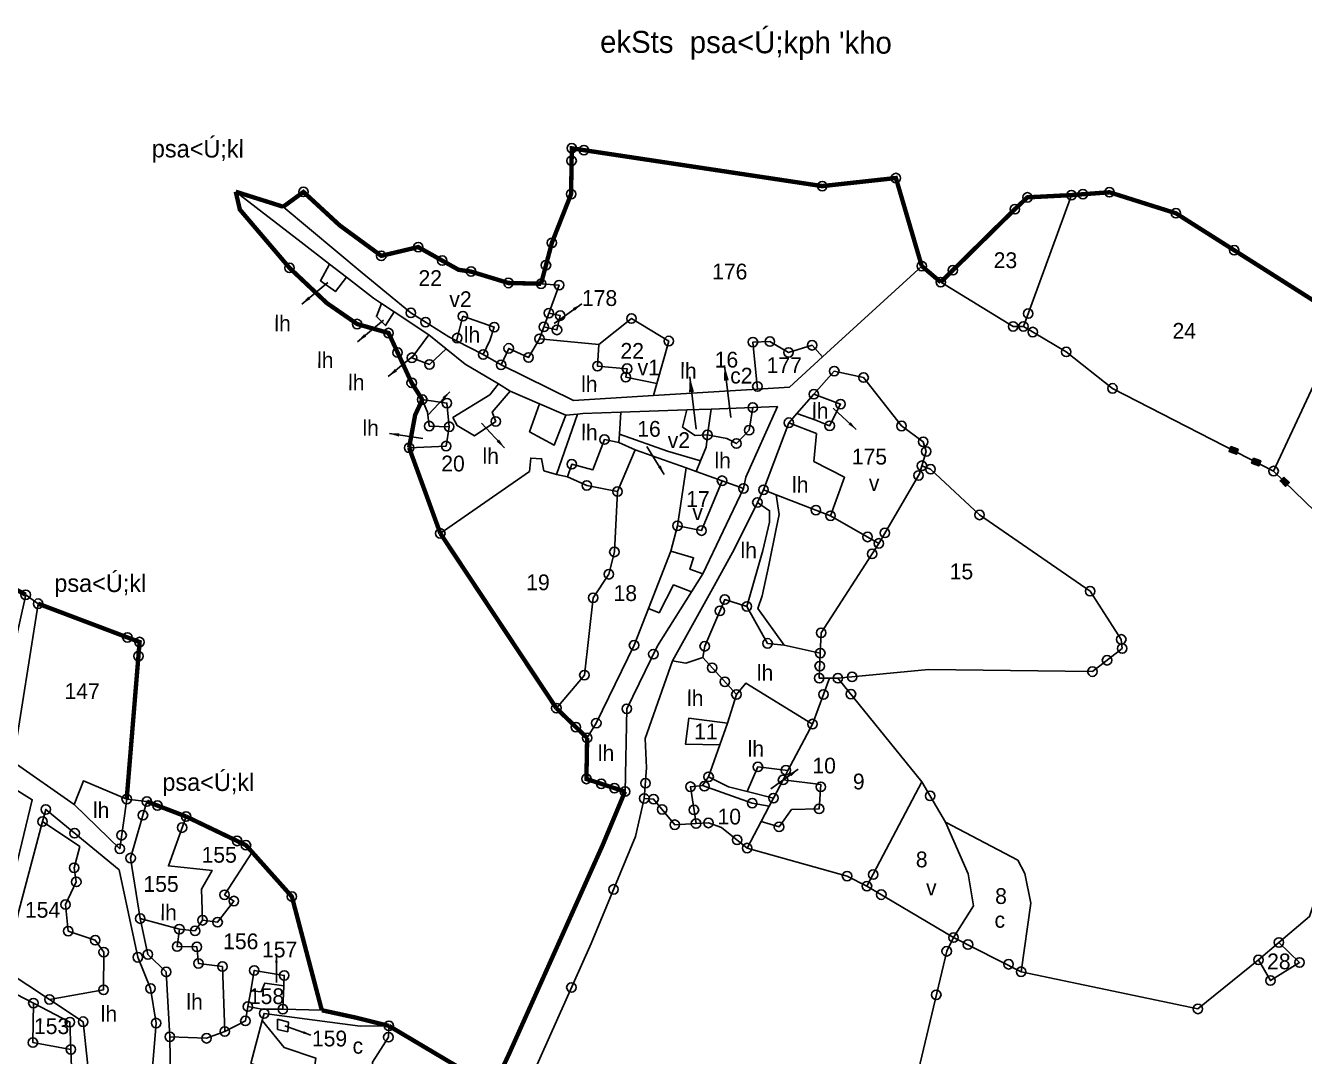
# Model space of a CAD drawing. Header units: metres. Extents: x 274609 to 276818, y 2061529 to 2064102.
# Drawn here: x 275724 to 276432, y 2062982 to 2063552 of the extents above; entities that cross this region are included whole.
import ezdxf
from ezdxf.enums import TextEntityAlignment as Align

# ---------------------------------------------------------------- set-up
doc = ezdxf.new("R2010")
doc.units = ezdxf.units.M
doc.header["$LTSCALE"] = 0.3
doc.header["$MEASUREMENT"] = 0
for name, color, linetype in [('OFF', 1, 'Continuous'), ('POLY_PARCEL', 6, 'Continuous'), ('POLY_ROAD', 30, 'Continuous'), ('SYM_ARROW', 1, 'Continuous'), ('SYM_STONE', 1, 'Continuous'), ('TEXT_MAPIN', 7, 'Continuous'), ('TEXT_MAPOUT', 7, 'Continuous'), ('TEXT_PARCEL', 7, 'Continuous'), ('V_BOUND_LINE', 7, 'Continuous')]:
    doc.layers.add(name, color=color, linetype=linetype)
doc.styles.get("Standard").update_dxf_attribs({"font": 'simplex.shx'})
doc.styles.add('TEXT_MAP', font='')
doc.styles.get('TEXT_MAP').set_extended_font_data('Kruti Dev 050')
doc.dimstyles.get("Standard").update_dxf_attribs({"dimtxt": 0.18, "dimasz": 0.18, "dimexe": 0.18, "dimexo": 0.0625, "dimgap": 0.09, "dimtad": 0, "dimtih": 1, "dimtoh": 1, "dimdec": 4, "dimzin": 0, "dimdsep": 46, "dimtxsty": 'Standard', "dimcen": 0.09, "dimadec": 0, "dimazin": 0, "dimtfac": 1, "dimtdec": 4, "dimtofl": 0, "dimtmove": 0, "dimatfit": 3, "dimfxl": 0, "dimtolj": 1, "dimtzin": 0, "dimarcsym": 0})

# ---------------------------------------------------------------- blocks, each defined once
blk = doc.blocks.new('STONE')
blk.add_circle((0, 0), 0.851)
blk = doc.blocks.new('STONESQUAREFILLED')
blk.add_hatch(color=256).paths.add_polyline_path([(0.7, -0.48), (0.7, 0.48), (-0.7, 0.48), (-0.7, -0.48)])
blk.add_lwpolyline([(-0.7, 0.48), (0.7, 0.48), (0.7, -0.48), (-0.7, -0.48)], close=True)
blk = doc.blocks.new('TEXTARROW')
blk.add_leader([(0.04, -0.01), (8.68, -0.01)], dimstyle='Standard', override={"dimtxt": 2.5, "dimasz": 2.5, "dimexe": 1.25, "dimexo": 0.625, "dimgap": 0.625, "dimtad": 1, "dimtih": 0, "dimtoh": 0, "dimzin": 8, "dimcen": 2.5, "dimtofl": 1})
blk = doc.blocks.new('ER')
at = {"layer": 'OFF'}
for points in [[(275760.72, 2063225.4), (275753.43, 2063230.57)], [(275824.85, 2063110.42), (275813.06, 2063111.77)]]:
    blk.add_lwpolyline(points, dxfattribs=at)
at = {"layer": 'POLY_PARCEL'}
for points in [[(276334.51, 2063390.42), (276343.26, 2063414.4), (276362.05, 2063467.16)], [(275929.6, 2063424.28), (275924.28, 2063414.67), (275933.11, 2063408.36), (275939.42, 2063416.79)], [(276286.14, 2063415.96), (276328.52, 2063390.41), (276334.51, 2063390.42)], [(276052.3, 2063381.56), (276063.49, 2063412.94), (276053.02, 2063413.68)], [(275959.96, 2063401.65), (275957.11, 2063393.98), (275962.41, 2063388.71), (275967.5, 2063396.74)], [(276003.88, 2063380.08), (276007.51, 2063394.47), (276025.85, 2063388.18), (276023.4, 2063380.43), (276019.5, 2063372.21)], [(276057.65, 2063396.55), (276064.3, 2063395.12), (276062.46, 2063386.77), (276054.78, 2063388.53)], [(276086.84, 2063378.48), (276105.83, 2063393.68), (276127.72, 2063380.71), (276120.94, 2063355.88)], [(276480.99, 2063306.99), (276521.52, 2063395.34)], [(276334.51, 2063390.42), (276359.57, 2063375.7), (276386.77, 2063354.64), (276480.99, 2063306.99)], [(275987.7, 2063383.55), (275977.97, 2063370.09), (275988.2, 2063366.24), (275997.88, 2063375.4)], [(276030, 2063366.21), (276034.34, 2063375.88), (276045.98, 2063370.62), (276052.3, 2063381.56)], [(276052.3, 2063381.56), (276086.84, 2063378.48)], [(276120.94, 2063355.88), (276102.75, 2063359.51), (276103.45, 2063364.44), (276086.17, 2063365.8), (276086.84, 2063378.48)], [(276179.69, 2063353.01), (276176.82, 2063380.38), (276186.69, 2063380.76), (276197.63, 2063374.45), (276211.36, 2063378.71), (276217.41, 2063372)], [(276275.83, 2063308.88), (276278.28, 2063317.21), (276276.5, 2063322.84), (276263.79, 2063331.96), (276241.51, 2063360.08), (276224.37, 2063363.74)], [(276028.46, 2063355.07), (276023.49, 2063348.73), (276002.03, 2063335.28), (276004.51, 2063330.71), (276014.74, 2063324.75), (276027.05, 2063333.24), (276024.93, 2063338.52), (276035.44, 2063350.98)], [(276120.94, 2063355.88), (276119.03, 2063348.87)], [(276212.56, 2063350.16), (276228.16, 2063344.54), (276221.85, 2063331.85), (276213.74, 2063335), (276202.73, 2063338.86)], [(275984.14, 2063345.69), (275987.22, 2063338.41), (275988.3, 2063330.32), (275999.93, 2063330)], [(275984.14, 2063345.69), (275998.48, 2063343.73), (275999.93, 2063330)], [(276052.47, 2063343.69), (276046.81, 2063327.3), (276061.28, 2063319.59), (276067.88, 2063337.1)], [(276138.51, 2063340.61), (276136.08, 2063330.61), (276143.49, 2063325.7), (276150.54, 2063326.07)], [(276150.54, 2063326.07), (276161.82, 2063323.99), (276167.47, 2063321.18), (276174.85, 2063328.95), (276176.9, 2063342.22)], [(276150.54, 2063326.07), (276152.58, 2063341.2)], [(276062.73, 2063302.53), (276074.72, 2063337.78)], [(276099.25, 2063326.13), (276099.98, 2063339.01)], [(276198.08, 2063333.51), (276214.11, 2063327.25), (276212.75, 2063311.04), (276230.74, 2063301.93), (276222.7, 2063279.37)], [(275999.93, 2063330), (275998.2, 2063318.72), (275976.59, 2063317.61)], [(276098.98, 2063321.29), (276099.25, 2063326.13)], [(276146.57, 2063310.9), (276127.3, 2063316.5), (276099.25, 2063326.13)], [(276150.54, 2063326.07), (276149.85, 2063319.02), (276146.57, 2063310.9)], [(276069.08, 2063301.13), (276071.52, 2063308.54), (276083.87, 2063305.4), (276090.52, 2063323.03), (276098.98, 2063321.29)], [(276108.51, 2063317.09), (276098.35, 2063292.76)], [(276098.98, 2063321.29), (276108.51, 2063317.09)], [(276138.22, 2063306.87), (276108.51, 2063317.09)], [(275995.09, 2063267.78), (276046.87, 2063304.24), (276047.55, 2063311.99), (276053.9, 2063311.66), (276055.32, 2063304.62), (276062.73, 2063302.53)], [(276146.57, 2063310.9), (276144.1, 2063304.79)], [(276062.73, 2063302.53), (276069.08, 2063301.13)], [(276133.37, 2063273.04), (276138.22, 2063306.87)], [(276138.22, 2063306.87), (276144.1, 2063304.79)], [(276144.1, 2063304.79), (276159.25, 2063299.44)], [(276275.83, 2063308.88), (276280.88, 2063306.83), (276309.58, 2063280.36), (276374.33, 2063236.29), (276392.7, 2063208.32), (276393.31, 2063203.01), (276375.93, 2063189.39), (276280.31, 2063190.02), (276227.52, 2063184.71)], [(276250.92, 2063263.45), (276274.44, 2063304.17), (276275.83, 2063308.88)], [(276480.99, 2063306.99), (276560.34, 2063230.91)], [(276098.35, 2063292.76), (276080.37, 2063296.23), (276069.08, 2063301.13)], [(276159.25, 2063299.44), (276147.48, 2063270.26), (276133.37, 2063273.04)], [(276159.25, 2063299.44), (276171.78, 2063295.01)], [(276098.35, 2063292.76), (276096.68, 2063257.53), (276093.55, 2063244.49), (276084.42, 2063230.73), (276079.61, 2063185.64), (276063.38, 2063166.26)], [(276196.15, 2063203.72), (276180.56, 2063225.02), (276183, 2063232.42), (276186.83, 2063250.39), (276191, 2063271.54), (276192.74, 2063279.99), (276190.94, 2063291.47)], [(276190.94, 2063291.47), (276183.5, 2063294.31)], [(276222.7, 2063279.37), (276190.94, 2063291.47)], [(276179.93, 2063286.9), (276187.1, 2063282.09), (276187.11, 2063275.4), (276183.28, 2063258.84), (276174.21, 2063226.23)], [(276129.54, 2063258.24), (276133.37, 2063273.04)], [(276222.7, 2063279.37), (276250.92, 2063263.45)], [(276116.71, 2063224.69), (276129.54, 2063258.24)], [(276129.54, 2063258.24), (276142.94, 2063254.4), (276140.84, 2063247.7), (276148.41, 2063245.1)], [(276217.16, 2063199.27), (276217.58, 2063211.1), (276250.92, 2063263.45)], [(276116.71, 2063224.69), (276122.94, 2063222.29), (276131.35, 2063238.52), (276141.83, 2063234.56)], [(276174.21, 2063226.23), (276161.28, 2063230.17), (276149.7, 2063202.84), (276148.63, 2063196.29)], [(276081.45, 2063148.99), (276086.76, 2063157.69), (276108.49, 2063203.18), (276116.71, 2063224.69)], [(276174.21, 2063226.23), (276186.42, 2063204.78), (276196.15, 2063203.72)], [(276196.15, 2063203.72), (276217.16, 2063199.27)], [(276222.58, 2063184.7), (276216.6, 2063184.68), (276217.16, 2063199.27)], [(276148.63, 2063196.29), (276138.8, 2063192.99), (276131.01, 2063194.33)], [(276148.63, 2063196.29), (276168.35, 2063174.87)], [(276212.82, 2063157.89), (276222.58, 2063184.7)], [(276227.52, 2063184.71), (276222.58, 2063184.7)], [(276276.84, 2063124.62), (276227.52, 2063184.71)], [(276168.35, 2063174.87), (276173.79, 2063181.44), (276212.82, 2063157.89)], [(276644.71, 2063176.55), (276616.74, 2063154.51), (276514.53, 2063080.83), (276503.35, 2063047.34), (276485.71, 2063032.15)], [(276163.3, 2063158.12), (276168.35, 2063174.87)], [(276163.3, 2063158.12), (276140.71, 2063160.97), (276138.93, 2063145.68), (276158.89, 2063145.39)], [(276158.89, 2063145.39), (276163.3, 2063158.12)], [(276212.82, 2063157.89), (276198.71, 2063130.73)], [(276152.46, 2063126.79), (276158.89, 2063145.39)], [(276175.08, 2063118.3), (276181.21, 2063132.69), (276198.71, 2063130.73)], [(276198.71, 2063130.73), (276195.86, 2063125.24)], [(276148.83, 2063121.69), (276152.46, 2063126.79)], [(276175.08, 2063118.3), (276164.12, 2063121), (276152.46, 2063126.79)], [(276195.86, 2063125.24), (276218.01, 2063122.6), (276216.96, 2063108.41), (276200.94, 2063108), (276193.68, 2063097.79), (276183.17, 2063100.83)], [(276195.86, 2063125.24), (276190.3, 2063114.55)], [(276276.84, 2063124.62), (276245.19, 2063063.58)], [(276290.83, 2063101.06), (276276.84, 2063124.62)], [(275782.39, 2063108.36), (275787.78, 2063122.24), (275813.06, 2063111.77)], [(276145.25, 2063099.48), (276141.91, 2063120.94), (276148.83, 2063121.69)], [(276148.83, 2063121.69), (276177.99, 2063111.58), (276187.82, 2063109.78)], [(276190.3, 2063114.55), (276175.08, 2063118.3)], [(276145.25, 2063099.48), (276132.87, 2063098.72), (276120.45, 2063113.6), (276115.02, 2063113.95)], [(276187.82, 2063109.78), (276183.17, 2063100.83)], [(276190.3, 2063114.55), (276187.82, 2063109.78)], [(275847.76, 2063101.82), (275837.65, 2063072.97), (275863.15, 2063070.49), (275856.99, 2063059.56), (275857.76, 2063041.37)], [(276183.17, 2063100.83), (276175.14, 2063085.37)], [(276295.89, 2063033.87), (276307.43, 2063052.36), (276304.16, 2063071.02), (276290.83, 2063101.06)], [(276335.38, 2063014.22), (276340.86, 2063054.29), (276337.29, 2063071.54), (276333.04, 2063079.28), (276290.83, 2063101.06)], [(275768.72, 2062994.71), (275800.22, 2063000.5), (275800.16, 2063022.5), (275795.21, 2063029.39), (275779.42, 2063034.6), (275777.74, 2063050.04), (275783.97, 2063063.35), (275782.63, 2063071.56), (275785.88, 2063084.05), (275764.06, 2063098.38)], [(276175.14, 2063085.37), (276160.18, 2063097.33), (276152.53, 2063099.86), (276145.25, 2063099.48)], [(275857.76, 2063041.37), (275866.54, 2063040.3), (275875.98, 2063052.7), (275870.5, 2063056.32), (275886.53, 2063081.17)], [(276245.19, 2063063.58), (276233.53, 2063069.37), (276175.14, 2063085.37)], [(276245.19, 2063063.58), (276295.89, 2063033.87)], [(275844.22, 2063036.12), (275821.39, 2063042.12)], [(275857.76, 2063041.37), (275853.41, 2063035.17), (275844.22, 2063036.12)], [(275844.22, 2063036.12), (275843, 2063025.96), (275854.53, 2063025.87), (275855.47, 2063016.22), (275869.49, 2063014.47), (275871.05, 2062976.62)], [(276295.89, 2063033.87), (276291.91, 2063025.86), (276255.9, 2062870.59), (276266.45, 2062873.53), (276278.99, 2062839.43), (276272.11, 2062821.95), (276227.03, 2062797.44)], [(276295.89, 2063033.87), (276335.38, 2063014.22)], [(276473.81, 2063021.9), (276480.89, 2063009.94), (276497.78, 2063020.55), (276485.71, 2063032.15)], [(276485.71, 2063032.15), (276473.81, 2063021.9)], [(276473.81, 2063021.9), (276438.65, 2062993.1), (276335.38, 2063014.22)], [(275886.05, 2063000.48), (275888.06, 2063012.33), (275905.55, 2063009.47), (275905.35, 2063003.53)], [(275886.05, 2063000.48), (275892.16, 2062999.84), (275894.33, 2063004.95), (275905.35, 2063003.53)], [(275884.47, 2062991.23), (275886.05, 2063000.48)], [(275905.35, 2063003.53), (275904.87, 2062989.82)], [(275781.39, 2062965.62), (275759.22, 2062969.51), (275759.32, 2062992.48)], [(275871.05, 2062976.62), (275883.05, 2062982.84), (275884.47, 2062991.23)], [(275904.87, 2062989.82), (275892.55, 2062989.66), (275884.47, 2062991.23)], [(275904.87, 2062989.82), (275927.61, 2062989.34)], [(275892.89, 2062983.12), (275886.39, 2062958.11), (275895.5, 2062955.22), (275884.28, 2062930.81), (275882.44, 2062915.45)], [(275966.81, 2062980.44), (275950.05, 2062980.11), (275893.96, 2062987.24), (275892.89, 2062983.12)], [(275892.89, 2062983.12), (275905.72, 2062967.49), (275924.31, 2062961.36), (275921.09, 2062938.06), (275931.66, 2062935.9), (275930.23, 2062927.89), (275926.94, 2062905.72)], [(275901.81, 2062984.06), (275908.31, 2062982.23), (275907.86, 2062976.66), (275901.83, 2062978.03), (275901.81, 2062984.06)], [(275871.05, 2062976.62), (275860.5, 2062972.59), (275838.98, 2062973.32)], [(275956.87, 2062904.31), (275957.45, 2062959.26), (275966.51, 2062973.84), (275966.81, 2062980.44)]]:
    blk.add_lwpolyline(points, dxfattribs=at)
at = {"layer": 'POLY_ROAD'}
for points in [[(275874.58, 2063466.26), (275912.89, 2063437.01), (275929.6, 2063424.28)], [(275902.34, 2063457.67), (275948.52, 2063419.33), (275977.18, 2063396.23), (275999.45, 2063382.32), (276003.88, 2063380.08)], [(275929.6, 2063424.28), (275939.42, 2063416.79)], [(276217.41, 2063372), (276222.01, 2063376.25), (276275.02, 2063425.29)], [(275939.42, 2063416.79), (275955.23, 2063404.74), (275959.96, 2063401.65)], [(275959.96, 2063401.65), (275967.5, 2063396.74)], [(275967.5, 2063396.74), (275987.7, 2063383.55)], [(275987.7, 2063383.55), (275997.88, 2063375.4)], [(276003.88, 2063380.08), (276019.5, 2063372.21)], [(275997.88, 2063375.4), (276009.03, 2063366.47), (276028.46, 2063355.07)], [(276019.5, 2063372.21), (276030, 2063366.21)], [(276179.69, 2063353.01), (276198.24, 2063354.28), (276217.41, 2063372)], [(276030, 2063366.21), (276072.31, 2063345.68), (276119.03, 2063348.87)], [(276224.37, 2063363.74), (276212.56, 2063350.16)], [(276028.46, 2063355.07), (276035.44, 2063350.98)], [(276035.44, 2063350.98), (276052.47, 2063343.69)], [(276119.03, 2063348.87), (276179.69, 2063353.01)], [(276212.56, 2063350.16), (276202.73, 2063338.86)], [(276052.47, 2063343.69), (276067.88, 2063337.1)], [(276099.98, 2063339.01), (276138.51, 2063340.61)], [(276138.51, 2063340.61), (276152.58, 2063341.2)], [(276152.58, 2063341.2), (276176.9, 2063342.22)], [(276176.9, 2063342.22), (276191.27, 2063342.82), (276173.03, 2063301.68), (276171.78, 2063295.01)], [(276067.88, 2063337.1), (276074.72, 2063337.78)], [(276074.72, 2063337.78), (276077.73, 2063338.08), (276099.98, 2063339.01)], [(276198.08, 2063333.51), (276183.5, 2063294.31)], [(276202.73, 2063338.86), (276198.08, 2063333.51)], [(276171.78, 2063295.01), (276148.41, 2063245.1)], [(276183.5, 2063294.31), (276179.93, 2063286.9)], [(276179.93, 2063286.9), (276166.83, 2063259.76), (276155.04, 2063238.08), (276131.01, 2063194.33)], [(276148.41, 2063245.1), (276141.83, 2063234.56)], [(275742.8, 2063180.83), (275753.43, 2063230.57)], [(276141.83, 2063234.56), (276122.14, 2063203.03), (276104.45, 2063166.15), (276103.72, 2063117.87)], [(275760.72, 2063225.4), (275746.75, 2063133.03), (275782.39, 2063108.36), (275809.21, 2063082.8), (275813.06, 2063111.77)], [(276131.01, 2063194.33), (276115.24, 2063148.88), (276116.24, 2063131.74), (276115.02, 2063113.95)], [(275706.91, 2063145.03), (275712.77, 2063138.76), (275757.96, 2063111.1), (275748.49, 2063070.47), (275735.06, 2063017.07), (275698.69, 2063029.85), (275689.75, 2063031.15)], [(275824.85, 2063110.42), (275815.58, 2063077.42), (275821.39, 2063042.12)], [(276115.02, 2063113.95), (276110, 2063091.71), (276084.41, 2063029.18), (276045.29, 2062940.19)], [(275808.93, 2063070.56), (275765.89, 2063105.43), (275764.06, 2063098.38)], [(275764.06, 2063098.38), (275750.53, 2063046.3), (275743.36, 2063011.29), (275768.72, 2062994.71)], [(275768.72, 2062994.71), (275788.39, 2062981.85), (275793.81, 2062934.32), (275818.92, 2062931.42), (275827.86, 2062939.09), (275831, 2062981.3), (275827.65, 2063001.43), (275820.15, 2063019.55), (275808.93, 2063070.56)], [(275821.39, 2063042.12), (275825.96, 2063021.25), (275836.72, 2063011.11), (275838.98, 2062973.32)], [(275738.51, 2063003.12), (275759.32, 2062992.48)], [(275759.32, 2062992.48), (275780.72, 2062981.55), (275781.39, 2062965.62)], [(275838.98, 2062973.32), (275839.05, 2062972.07), (275840.15, 2062929.3), (275882.44, 2062915.45)], [(275781.39, 2062965.62), (275782.49, 2062939.3)]]:
    blk.add_lwpolyline(points, dxfattribs=at)
at = {"layer": 'V_BOUND_LINE', "ltscale": 10, "const_width": 2.56, "flags": 128}
for points in [[(276275.02, 2063425.29), (276259.63, 2063476.52), (276216.66, 2063471.55), (276070.48, 2063492.72), (276070.21, 2063466.04), (276059.19, 2063437.6), (276053.02, 2063413.68)], [(275874.58, 2063466.26), (275877.04, 2063455.87), (275906.25, 2063422), (275928.14, 2063401.62), (275945.85, 2063389.54), (275964.24, 2063384.39), (275977.87, 2063355.38), (275984.14, 2063345.69)], [(276053.02, 2063413.68), (276033.95, 2063413.98), (276012.1, 2063420.5), (276004.82, 2063421.52), (275981.21, 2063434.62), (275959.73, 2063429.37), (275935.3, 2063447.02), (275914.1, 2063466.36), (275902.34, 2063457.67)], [(276362.05, 2063467.16), (276336.41, 2063465.7), (276329.14, 2063458.76), (276286.14, 2063415.96)], [(276521.52, 2063395.34), (276423.09, 2063456.93), (276384.23, 2063468.95), (276362.05, 2063467.16)], [(275984.14, 2063345.69), (275980, 2063336.67), (275976.59, 2063317.61)], [(275976.59, 2063317.61), (275995.09, 2063267.78)], [(275995.09, 2063267.78), (276063.38, 2063166.26)], [(275753.43, 2063230.57), (275729.63, 2063243.32)], [(275813.06, 2063111.77), (275820.05, 2063203.39), (275760.72, 2063225.4)], [(276063.38, 2063166.26), (276081.45, 2063148.99)], [(276081.45, 2063148.99), (276081.17, 2063125.08), (276103.72, 2063117.87)], [(276103.72, 2063117.87), (276090.96, 2063086.78), (276037.22, 2062965.04), (276026.88, 2062942.5)], [(275847.76, 2063101.82), (275824.85, 2063110.42)], [(275886.53, 2063081.17), (275882.81, 2063085.29), (275847.76, 2063101.82)], [(275927.61, 2062989.34), (275909.76, 2063055.46), (275886.53, 2063081.17)], [(275966.81, 2062980.44), (275947.04, 2062985.24), (275927.61, 2062989.34)], [(276026.88, 2062942.5), (276013.33, 2062953.2), (275966.81, 2062980.44)]]:
    blk.add_lwpolyline(points, dxfattribs=at)
at = {"layer": 'V_BOUND_LINE', "const_width": 2.56}
for points in [[(275902.34, 2063457.67), (275874.58, 2063466.26)], [(276286.14, 2063415.96), (276275.02, 2063425.29)]]:
    blk.add_lwpolyline(points, dxfattribs=at)
at = {"layer": 'SYM_ARROW'}
for p, xscale, yscale, zscale, rotation in [((275913.37, 2063400.88), 2.281309022081127, 2.281309022081127, 2.281309022081127, 39.85500079040544), ((276076.9, 2063402.15), 2.281309022081127, 2.281309022081127, 2.281309022081127, 215.7717005932276), ((275946.08, 2063379.21), 2.281309022081127, 2.281309022081127, 2.281309022081127, 39.85500079040544), ((275964.15, 2063359.01), 2.281309022081127, 2.281309022081127, 2.281309022081127, 39.85500079040544), ((276160.28, 2063366.77), 3.539597952529968, 3.539597952529968, 3.539597952529968, 277.4342515827768), ((276140.04, 2063359.96), 3.539597952529968, 3.539597952529968, 3.539597952529968, 277.4342515827768), ((276000.14, 2063350.45), 2.122158142688217, 2.122158142688217, 2.122158142688217, 227.4485818630218), ((276237.39, 2063329.72), 2.122158142688217, 2.122158142688217, 2.122158142688217, 137.4623672867264), ((276032.32, 2063317.78), 2.281309022081127, 2.281309022081127, 2.281309022081127, 133.3255017117747), ((275964.97, 2063325.83), 2.281309022081127, 2.281309022081127, 2.281309022081127, 351.9359829805873), ((276125.6, 2063302.84), 2.227840538255454, 2.227840538255454, 2.227840538255454, 122.2157672482464), ((276204.84, 2063131.5), 2.281309022081127, 2.281309022081127, 2.281309022081127, 215.7717005932276), ((275900.97, 2063021.66), 1.875586593295597, 1.875586593295597, 1.875586593295597, 270.155048118273), ((275921.38, 2062974.82), 1.875586593295597, 1.875586593295597, 1.875586593295597, 160.9139347386268)]:
    blk.add_blockref('TEXTARROW', p, dxfattribs=dict(at, xscale=xscale, yscale=yscale, zscale=zscale, rotation=rotation))
at = {"layer": 'SYM_STONE'}
for name, p, xscale, yscale, zscale, rotation in [('STONE', (276070.48, 2063492.72), 3.232706993409794, 3.232706993409794, 3.232706993409794, 0.155048118272973), ('STONE', (276077.53, 2063491.7), 3.232706993409794, 3.232706993409794, 3.232706993409794, 0.155048118272973), ('STONE', (276070.41, 2063485.49), 3.232706993409794, 3.232706993409794, 3.232706993409794, 0.155048118272973), ('STONE', (276216.66, 2063471.55), 3.232706993409794, 3.232706993409794, 3.232706993409794, 0.155048118272973), ('STONE', (276259.63, 2063476.52), 3.232706993409794, 3.232706993409794, 3.232706993409794, 0.155048118272973), ('STONE', (275914.1, 2063466.36), 3.232706993409794, 3.232706993409794, 3.232706993409794, 0.155048118272973), ('STONE', (276070.21, 2063466.04), 3.232706993409794, 3.232706993409794, 3.232706993409794, 0.155048118272973), ('STONE', (276336.41, 2063465.7), 3.232706993409794, 3.232706993409794, 3.232706993409794, 0.155048118272973), ('STONE', (276362.05, 2063467.16), 3.232706993409794, 3.232706993409794, 3.232706993409794, 0.155048118272973), ('STONE', (276368.76, 2063467.7), 3.232706993409794, 3.232706993409794, 3.232706993409794, 0.155048118272973), ('STONE', (276384.23, 2063468.95), 3.232706993409794, 3.232706993409794, 3.232706993409794, 0.155048118272973), ('STONE', (276329.14, 2063458.76), 3.232706993409794, 3.232706993409794, 3.232706993409794, 0.155048118272973), ('STONE', (276423.09, 2063456.93), 3.232706993409794, 3.232706993409794, 3.232706993409794, 0.155048118272973), ('STONE', (275981.21, 2063434.62), 3.232706993409794, 3.232706993409794, 3.232706993409794, 0.155048118272973), ('STONE', (276059.19, 2063437.6), 3.232706993409794, 3.232706993409794, 3.232706993409794, 0.155048118272973), ('STONE', (276457.24, 2063435.56), 3.232706993409794, 3.232706993409794, 3.232706993409794, 0.155048118272973), ('STONE', (275959.73, 2063429.37), 3.232706993409794, 3.232706993409794, 3.232706993409794, 0.155048118272973), ('STONE', (275995.26, 2063426.82), 3.232706993409794, 3.232706993409794, 3.232706993409794, 0.155048118272973), ('STONE', (275906.25, 2063422), 3.232706993409794, 3.232706993409794, 3.232706993409794, 0.155048118272973), ('STONE', (276012.1, 2063420.5), 3.232706993409794, 3.232706993409794, 3.232706993409794, 0.155048118272973), ('STONE', (276055.81, 2063424.48), 3.232706993409794, 3.232706993409794, 3.232706993409794, 0.155048118272973), ('STONE', (276275.02, 2063425.29), 3.232706993409794, 3.232706993409794, 3.232706993409794, 0.155048118272973), ('STONE', (276293.17, 2063422.96), 3.232706993409794, 3.232706993409794, 3.232706993409794, 0.155048118272973), ('STONE', (276033.95, 2063413.98), 3.232706993409794, 3.232706993409794, 3.232706993409794, 0.155048118272973), ('STONE', (276053.02, 2063413.68), 3.232706993409794, 3.232706993409794, 3.232706993409794, 0.155048118272973), ('STONE', (276063.49, 2063412.94), 3.232706993409794, 3.232706993409794, 3.232706993409794, 0.155048118272973), ('STONE', (276286.14, 2063415.96), 3.232706993409794, 3.232706993409794, 3.232706993409794, 0.155048118272973), ('STONE', (275977.18, 2063396.23), 3.232706993409794, 3.232706993409794, 3.232706993409794, 0.155048118272973), ('STONE', (276057.65, 2063396.55), 3.232706993409794, 3.232706993409794, 3.232706993409794, 0.155048118272973), ('STONE', (276337.26, 2063397.95), 3.232706993409794, 3.232706993409794, 3.232706993409794, 0.155048118272973), ('STONE', (275945.85, 2063389.54), 3.232706993409794, 3.232706993409794, 3.232706993409794, 0.155048118272973), ('STONE', (275985.76, 2063390.86), 3.232706993409794, 3.232706993409794, 3.232706993409794, 0.155048118272973), ('STONE', (276007.51, 2063394.47), 3.232706993409794, 3.232706993409794, 3.232706993409794, 0.155048118272973), ('STONE', (276064.3, 2063395.12), 3.232706993409794, 3.232706993409794, 3.232706993409794, 0.155048118272973), ('STONE', (276105.83, 2063393.68), 3.232706993409794, 3.232706993409794, 3.232706993409794, 0.155048118272973), ('STONE', (276328.52, 2063390.41), 3.232706993409794, 3.232706993409794, 3.232706993409794, 0.155048118272973), ('STONE', (276334.51, 2063390.42), 3.232706993409794, 3.232706993409794, 3.232706993409794, 0.155048118272973), ('STONE', (275964.24, 2063384.39), 3.232706993409794, 3.232706993409794, 3.232706993409794, 0.155048118272973), ('STONE', (276004.29, 2063381.71), 3.232706993409794, 3.232706993409794, 3.232706993409794, 0.155048118272973), ('STONE', (276025.85, 2063388.18), 3.232706993409794, 3.232706993409794, 3.232706993409794, 0.155048118272973), ('STONE', (276052.3, 2063381.56), 3.232706993409794, 3.232706993409794, 3.232706993409794, 0.155048118272973), ('STONE', (276054.78, 2063388.53), 3.232706993409794, 3.232706993409794, 3.232706993409794, 0.155048118272973), ('STONE', (276062.46, 2063386.77), 3.232706993409794, 3.232706993409794, 3.232706993409794, 0.155048118272973), ('STONE', (276339.99, 2063387.2), 3.232706993409794, 3.232706993409794, 3.232706993409794, 0.155048118272973), ('STONE', (276034.34, 2063375.88), 3.232706993409794, 3.232706993409794, 3.232706993409794, 0.155048118272973), ('STONE', (276127.72, 2063380.71), 3.232706993409794, 3.232706993409794, 3.232706993409794, 0.155048118272973), ('STONE', (276176.82, 2063380.38), 3.232706993409794, 3.232706993409794, 3.232706993409794, 0.155048118272973), ('STONE', (276186.69, 2063380.76), 3.232706993409794, 3.232706993409794, 3.232706993409794, 0.155048118272973), ('STONE', (276197.63, 2063374.45), 3.232706993409794, 3.232706993409794, 3.232706993409794, 0.155048118272973), ('STONE', (276211.36, 2063378.71), 3.232706993409794, 3.232706993409794, 3.232706993409794, 0.155048118272973), ('STONE', (276359.57, 2063375.7), 3.232706993409794, 3.232706993409794, 3.232706993409794, 0.155048118272973), ('STONE', (275969.56, 2063373.06), 3.232706993409794, 3.232706993409794, 3.232706993409794, 0.155048118272973), ('STONE', (275977.97, 2063370.09), 3.232706993409794, 3.232706993409794, 3.232706993409794, 0.155048118272973), ('STONE', (276019.5, 2063372.21), 3.232706993409794, 3.232706993409794, 3.232706993409794, 0.155048118272973), ('STONE', (276045.98, 2063370.62), 3.232706993409794, 3.232706993409794, 3.232706993409794, 0.155048118272973), ('STONE', (275988.2, 2063366.24), 3.232706993409794, 3.232706993409794, 3.232706993409794, 0.155048118272973), ('STONE', (276030, 2063366.21), 3.232706993409794, 3.232706993409794, 3.232706993409794, 0.155048118272973), ('STONE', (276086.17, 2063365.8), 3.232706993409794, 3.232706993409794, 3.232706993409794, 0.155048118272973), ('STONE', (276102.75, 2063359.51), 3.232706993409794, 3.232706993409794, 3.232706993409794, 0.155048118272973), ('STONE', (276103.45, 2063364.44), 3.232706993409794, 3.232706993409794, 3.232706993409794, 0.155048118272973), ('STONE', (276224.37, 2063363.74), 3.232706993409794, 3.232706993409794, 3.232706993409794, 0.155048118272973), ('STONE', (276241.51, 2063360.08), 3.232706993409794, 3.232706993409794, 3.232706993409794, 0.155048118272973), ('STONE', (275977.87, 2063355.38), 3.232706993409794, 3.232706993409794, 3.232706993409794, 0.155048118272973), ('STONE', (276179.53, 2063354.52), 3.232706993409794, 3.232706993409794, 3.232706993409794, 0.155048118272973), ('STONE', (276386.77, 2063354.64), 3.232706993409794, 3.232706993409794, 3.232706993409794, 0.155048118272973), ('STONE', (275984.14, 2063345.69), 3.232706993409794, 3.232706993409794, 3.232706993409794, 0.155048118272973), ('STONE', (276212.56, 2063350.16), 3.232706993409794, 3.232706993409794, 3.232706993409794, 0.155048118272973), ('STONE', (276228.16, 2063344.54), 3.232706993409794, 3.232706993409794, 3.232706993409794, 0.155048118272973), ('STONE', (275998.48, 2063343.73), 3.232706993409794, 3.232706993409794, 3.232706993409794, 0.155048118272973), ('STONE', (276176.9, 2063342.22), 3.232706993409794, 3.232706993409794, 3.232706993409794, 0.155048118272973), ('STONE', (275988.3, 2063330.32), 3.232706993409794, 3.232706993409794, 3.232706993409794, 0.155048118272973), ('STONE', (275999.93, 2063330), 3.232706993409794, 3.232706993409794, 3.232706993409794, 0.155048118272973), ('STONE', (276027.05, 2063333.24), 3.232706993409794, 3.232706993409794, 3.232706993409794, 0.155048118272973), ('STONE', (276198.08, 2063333.51), 3.232706993409794, 3.232706993409794, 3.232706993409794, 0.155048118272973), ('STONE', (276221.85, 2063331.85), 3.232706993409794, 3.232706993409794, 3.232706993409794, 0.155048118272973), ('STONE', (276263.79, 2063331.96), 3.232706993409794, 3.232706993409794, 3.232706993409794, 0.155048118272973), ('STONE', (276090.52, 2063323.03), 3.232706993409794, 3.232706993409794, 3.232706993409794, 0.155048118272973), ('STONE', (276150.54, 2063326.07), 3.232706993409794, 3.232706993409794, 3.232706993409794, 0.155048118272973), ('STONE', (276174.85, 2063328.95), 3.232706993409794, 3.232706993409794, 3.232706993409794, 0.155048118272973), ('STONE', (276276.5, 2063322.84), 3.232706993409794, 3.232706993409794, 3.232706993409794, 0.155048118272973), ('STONE', (275976.59, 2063317.61), 3.232706993409794, 3.232706993409794, 3.232706993409794, 0.155048118272973), ('STONE', (275998.2, 2063318.72), 3.232706993409794, 3.232706993409794, 3.232706993409794, 0.155048118272973), ('STONE', (276167.47, 2063321.18), 3.232706993409794, 3.232706993409794, 3.232706993409794, 0.155048118272973), ('STONE', (276278.28, 2063317.21), 3.232706993409794, 3.232706993409794, 3.232706993409794, 0.155048118272973), ('STONESQUAREFILLED', (276457.56, 2063318.84), 3.232706993409794, 3.232706993409794, 3.232706993409794, 340.6557344886545), ('STONE', (276071.52, 2063308.54), 3.232706993409794, 3.232706993409794, 3.232706993409794, 0.155048118272973), ('STONE', (276275.83, 2063308.88), 3.232706993409794, 3.232706993409794, 3.232706993409794, 0.155048118272973), ('STONE', (276280.88, 2063306.83), 3.232706993409794, 3.232706993409794, 3.232706993409794, 0.155048118272973), ('STONESQUAREFILLED', (276470.75, 2063312.17), 3.232706993409795, 3.232706993409795, 3.232706993409795, 339.0836172033626), ('STONE', (276480.99, 2063306.99), 3.232706993409794, 3.232706993409794, 3.232706993409794, 0.155048118272973), ('STONE', (276159.25, 2063299.44), 3.232706993409794, 3.232706993409794, 3.232706993409794, 0.155048118272973), ('STONE', (276273.86, 2063303.17), 3.232706993409794, 3.232706993409794, 3.232706993409794, 0.155048118272973), ('STONESQUAREFILLED', (276487.48, 2063300.77), 3.232706993409794, 3.232706993409794, 3.232706993409794, 316.2033301865265), ('STONE', (276080.37, 2063296.23), 3.232706993409794, 3.232706993409794, 3.232706993409794, 0.155048118272973), ('STONE', (276098.35, 2063292.76), 3.232706993409794, 3.232706993409794, 3.232706993409794, 0.155048118272973), ('STONE', (276171.78, 2063295.01), 3.232706993409794, 3.232706993409794, 3.232706993409794, 0.155048118272973), ('STONE', (276183.5, 2063294.31), 3.232706993409794, 3.232706993409794, 3.232706993409794, 0.155048118272973), ('STONE', (276179.93, 2063286.9), 3.232706993409794, 3.232706993409794, 3.232706993409794, 0.155048118272973), ('STONE', (276214.11, 2063282.64), 3.232706993409794, 3.232706993409794, 3.232706993409794, 0.155048118272973), ('STONE', (276222.7, 2063279.37), 3.232706993409794, 3.232706993409794, 3.232706993409794, 0.155048118272973), ('STONE', (276309.58, 2063280.36), 3.232706993409794, 3.232706993409794, 3.232706993409794, 0.155048118272973), ('STONE', (276133.37, 2063273.04), 3.232706993409794, 3.232706993409794, 3.232706993409794, 0.155048118272973), ('STONE', (276147.48, 2063270.26), 3.232706993409794, 3.232706993409794, 3.232706993409794, 0.155048118272973), ('STONE', (276254.46, 2063269.58), 3.232706993409794, 3.232706993409794, 3.232706993409794, 0.155048118272973), ('STONE', (275995.09, 2063267.78), 3.232706993409794, 3.232706993409794, 3.232706993409794, 0.155048118272973), ('STONE', (276244.36, 2063267.15), 3.232706993409794, 3.232706993409794, 3.232706993409794, 0.155048118272973), ('STONE', (276250.92, 2063263.45), 3.232706993409794, 3.232706993409794, 3.232706993409794, 0.155048118272973), ('STONE', (276096.68, 2063257.53), 3.232706993409794, 3.232706993409794, 3.232706993409794, 0.155048118272973), ('STONE', (276247.02, 2063257.32), 3.232706993409794, 3.232706993409794, 3.232706993409794, 0.155048118272973), ('STONE', (276093.55, 2063244.49), 3.232706993409794, 3.232706993409794, 3.232706993409794, 0.155048118272973), ('STONE', (276374.33, 2063236.29), 3.232706993409794, 3.232706993409794, 3.232706993409794, 0.155048118272973), ('STONE', (275753.43, 2063230.57), 3.232706993409794, 3.232706993409794, 3.232706993409794, 0.155048118272973), ('STONE', (275760.72, 2063225.4), 3.232706993409794, 3.232706993409794, 3.232706993409794, 0.155048118272973), ('STONE', (276084.42, 2063230.73), 3.232706993409794, 3.232706993409794, 3.232706993409794, 0.155048118272973), ('STONE', (276161.28, 2063230.17), 3.232706993409794, 3.232706993409794, 3.232706993409794, 0.155048118272973), ('STONE', (276174.21, 2063226.23), 3.232706993409794, 3.232706993409794, 3.232706993409794, 0.155048118272973), ('STONE', (276158.48, 2063223.55), 3.232706993409794, 3.232706993409794, 3.232706993409794, 0.155048118272973), ('STONE', (276217.58, 2063211.1), 3.232706993409794, 3.232706993409794, 3.232706993409794, 0.155048118272973), ('STONE', (275812.91, 2063206.04), 3.232706993409794, 3.232706993409794, 3.232706993409794, 0.155048118272973), ('STONE', (275820.05, 2063203.39), 3.232706993409794, 3.232706993409794, 3.232706993409794, 0.155048118272973), ('STONE', (276108.49, 2063203.18), 3.232706993409794, 3.232706993409794, 3.232706993409794, 0.155048118272973), ('STONE', (276149.7, 2063202.84), 3.232706993409794, 3.232706993409794, 3.232706993409794, 0.155048118272973), ('STONE', (276186.42, 2063204.78), 3.232706993409794, 3.232706993409794, 3.232706993409794, 0.155048118272973), ('STONE', (276392.7, 2063208.32), 3.232706993409794, 3.232706993409794, 3.232706993409794, 0.155048118272973), ('STONE', (276393.31, 2063203.01), 3.232706993409794, 3.232706993409794, 3.232706993409794, 0.155048118272973), ('STONE', (275819.43, 2063195.21), 3.232706993409794, 3.232706993409794, 3.232706993409794, 0.155048118272973), ('STONE', (276119.78, 2063198.1), 3.232706993409794, 3.232706993409794, 3.232706993409794, 0.155048118272973), ('STONE', (276217.16, 2063199.27), 3.232706993409794, 3.232706993409794, 3.232706993409794, 0.155048118272973), ('STONE', (276384.45, 2063196.07), 3.232706993409794, 3.232706993409794, 3.232706993409794, 0.155048118272973), ('STONE', (276154.09, 2063190.35), 3.232706993409794, 3.232706993409794, 3.232706993409794, 0.155048118272973), ('STONE', (276216.86, 2063191.71), 3.232706993409794, 3.232706993409794, 3.232706993409794, 0.155048118272973), ('STONE', (276375.93, 2063189.39), 3.232706993409794, 3.232706993409794, 3.232706993409794, 0.155048118272973), ('STONE', (276079.61, 2063185.64), 3.232706993409794, 3.232706993409794, 3.232706993409794, 0.155048118272973), ('STONE', (276161.6, 2063182.2), 3.232706993409794, 3.232706993409794, 3.232706993409794, 0.155048118272973), ('STONE', (276216.6, 2063184.68), 3.232706993409794, 3.232706993409794, 3.232706993409794, 0.155048118272973), ('STONE', (276227.52, 2063184.71), 3.232706993409794, 3.232706993409794, 3.232706993409794, 0.155048118272973), ('STONE', (276235.78, 2063185.54), 3.232706993409794, 3.232706993409794, 3.232706993409794, 0.155048118272973), ('STONE', (276168.35, 2063174.87), 3.232706993409794, 3.232706993409794, 3.232706993409794, 0.155048118272973), ('STONE', (276219.11, 2063175.17), 3.232706993409794, 3.232706993409794, 3.232706993409794, 0.155048118272973), ('STONE', (276235.2, 2063175.47), 3.232706993409794, 3.232706993409794, 3.232706993409794, 0.155048118272973), ('STONE', (276063.38, 2063166.26), 3.232706993409794, 3.232706993409794, 3.232706993409794, 0.155048118272973), ('STONE', (276104.45, 2063166.15), 3.232706993409794, 3.232706993409794, 3.232706993409794, 0.155048118272973), ('STONE', (276086.76, 2063157.69), 3.232706993409794, 3.232706993409794, 3.232706993409794, 0.155048118272973), ('STONE', (276212.82, 2063157.89), 3.232706993409794, 3.232706993409794, 3.232706993409794, 0.155048118272973), ('STONE', (276074.84, 2063155.3), 3.232706993409794, 3.232706993409794, 3.232706993409794, 0.155048118272973), ('STONE', (276081.45, 2063148.99), 3.232706993409794, 3.232706993409794, 3.232706993409794, 0.155048118272973), ('STONE', (276181.21, 2063132.69), 3.232706993409794, 3.232706993409794, 3.232706993409794, 0.155048118272973), ('STONE', (276197.53, 2063130.87), 3.232706993409794, 3.232706993409794, 3.232706993409794, 0.155048118272973), ('STONE', (276081.17, 2063125.08), 3.232706993409794, 3.232706993409794, 3.232706993409794, 0.155048118272973), ('STONE', (276089.83, 2063122.31), 3.232706993409794, 3.232706993409794, 3.232706993409794, 0.155048118272973), ('STONE', (276115.63, 2063122.82), 3.232706993409794, 3.232706993409794, 3.232706993409794, 0.155048118272973), ('STONE', (276141.91, 2063120.94), 3.232706993409794, 3.232706993409794, 3.232706993409794, 0.155048118272973), ('STONE', (276150.07, 2063121.25), 3.232706993409794, 3.232706993409794, 3.232706993409794, 0.155048118272973), ('STONE', (276152.46, 2063126.79), 3.232706993409794, 3.232706993409794, 3.232706993409794, 0.155048118272973), ('STONE', (276195.86, 2063125.24), 3.232706993409794, 3.232706993409794, 3.232706993409794, 0.155048118272973), ('STONE', (276217.91, 2063121.3), 3.232706993409794, 3.232706993409794, 3.232706993409794, 0.155048118272973), ('STONE', (276097.57, 2063119.83), 3.232706993409794, 3.232706993409794, 3.232706993409794, 0.155048118272973), ('STONE', (276103.72, 2063117.87), 3.232706993409794, 3.232706993409794, 3.232706993409794, 0.155048118272973), ('STONE', (276115.02, 2063113.95), 3.232706993409794, 3.232706993409794, 3.232706993409794, 0.155048118272973), ('STONE', (276120.45, 2063113.6), 3.232706993409794, 3.232706993409794, 3.232706993409794, 0.155048118272973), ('STONE', (276190.3, 2063114.55), 3.232706993409794, 3.232706993409794, 3.232706993409794, 0.155048118272973), ('STONE', (276281.72, 2063116.41), 3.232706993409794, 3.232706993409794, 3.232706993409794, 0.155048118272973), ('STONE', (275765.89, 2063105.43), 3.232706993409794, 3.232706993409794, 3.232706993409794, 0.155048118272973), ('STONE', (275813.06, 2063111.77), 3.232706993409794, 3.232706993409794, 3.232706993409794, 0.155048118272973), ('STONE', (275824.85, 2063110.42), 3.232706993409794, 3.232706993409794, 3.232706993409794, 0.155048118272973), ('STONE', (275831.03, 2063108.1), 3.232706993409794, 3.232706993409794, 3.232706993409794, 0.155048118272973), ('STONE', (276125.46, 2063107.6), 3.232706993409794, 3.232706993409794, 3.232706993409794, 0.155048118272973), ('STONE', (276144.01, 2063107.42), 3.232706993409794, 3.232706993409794, 3.232706993409794, 0.155048118272973), ('STONE', (276177.99, 2063111.58), 3.232706993409794, 3.232706993409794, 3.232706993409794, 0.155048118272973), ('STONE', (276216.96, 2063108.41), 3.232706993409794, 3.232706993409794, 3.232706993409794, 0.155048118272973), ('STONE', (275764.06, 2063098.38), 3.232706993409794, 3.232706993409794, 3.232706993409794, 0.155048118272973), ('STONE', (275822.61, 2063102.45), 3.232706993409794, 3.232706993409794, 3.232706993409794, 0.155048118272973), ('STONE', (275847.76, 2063101.82), 3.232706993409794, 3.232706993409794, 3.232706993409794, 0.155048118272973), ('STONE', (276132.87, 2063098.72), 3.232706993409794, 3.232706993409794, 3.232706993409794, 0.155048118272973), ('STONE', (276145.25, 2063099.48), 3.232706993409794, 3.232706993409794, 3.232706993409794, 0.155048118272973), ('STONE', (276152.53, 2063099.86), 3.232706993409794, 3.232706993409794, 3.232706993409794, 0.155048118272973), ('STONE', (276193.68, 2063097.79), 3.232706993409794, 3.232706993409794, 3.232706993409794, 0.155048118272973), ('STONE', (275782.83, 2063091.7), 3.232706993409794, 3.232706993409794, 3.232706993409794, 0.155048118272973), ('STONE', (275810.25, 2063090.65), 3.232706993409794, 3.232706993409794, 3.232706993409794, 0.155048118272973), ('STONE', (275845.48, 2063095.33), 3.232706993409794, 3.232706993409794, 3.232706993409794, 0.155048118272973), ('STONE', (275877.62, 2063087.74), 3.232706993409794, 3.232706993409794, 3.232706993409794, 0.155048118272973), ('STONE', (275882.81, 2063085.29), 3.232706993409794, 3.232706993409794, 3.232706993409794, 0.155048118272973), ('STONE', (276169.26, 2063090.07), 3.232706993409794, 3.232706993409794, 3.232706993409794, 0.155048118272973), ('STONE', (276175.14, 2063085.37), 3.232706993409794, 3.232706993409794, 3.232706993409794, 0.155048118272973), ('STONE', (275809.21, 2063082.8), 3.232706993409794, 3.232706993409794, 3.232706993409794, 0.155048118272973), ('STONE', (275815.58, 2063077.42), 3.232706993409794, 3.232706993409794, 3.232706993409794, 0.155048118272973), ('STONE', (275782.63, 2063071.56), 3.232706993409794, 3.232706993409794, 3.232706993409794, 0.155048118272973), ('STONE', (276233.53, 2063069.37), 3.232706993409794, 3.232706993409794, 3.232706993409794, 0.155048118272973), ('STONE', (276248.81, 2063070.33), 3.232706993409794, 3.232706993409794, 3.232706993409794, 0.155048118272973), ('STONE', (275783.97, 2063063.35), 3.232706993409794, 3.232706993409794, 3.232706993409794, 0.155048118272973), ('STONE', (276097.35, 2063060.81), 3.232706993409794, 3.232706993409794, 3.232706993409794, 0.155048118272973), ('STONE', (276245.19, 2063063.58), 3.232706993409794, 3.232706993409794, 3.232706993409794, 0.155048118272973), ('STONE', (275870.5, 2063056.32), 3.232706993409794, 3.232706993409794, 3.232706993409794, 0.155048118272973), ('STONE', (275909.76, 2063055.46), 3.232706993409794, 3.232706993409794, 3.232706993409794, 0.155048118272973), ('STONE', (276253.6, 2063058.65), 3.232706993409794, 3.232706993409794, 3.232706993409794, 0.155048118272973), ('STONE', (275777.74, 2063050.04), 3.232706993409794, 3.232706993409794, 3.232706993409794, 0.155048118272973), ('STONE', (275875.98, 2063052.7), 3.232706993409794, 3.232706993409794, 3.232706993409794, 0.155048118272973), ('STONE', (275821.39, 2063042.12), 3.232706993409794, 3.232706993409794, 3.232706993409794, 0.155048118272973), ('STONE', (275857.76, 2063041.37), 3.232706993409794, 3.232706993409794, 3.232706993409794, 0.155048118272973), ('STONE', (275866.54, 2063040.3), 3.232706993409794, 3.232706993409794, 3.232706993409794, 0.155048118272973), ('STONE', (275779.42, 2063034.6), 3.232706993409794, 3.232706993409794, 3.232706993409794, 0.155048118272973), ('STONE', (275844.22, 2063036.12), 3.232706993409794, 3.232706993409794, 3.232706993409794, 0.155048118272973), ('STONE', (275853.41, 2063035.17), 3.232706993409794, 3.232706993409794, 3.232706993409794, 0.155048118272973), ('STONE', (276295.89, 2063033.87), 3.232706993409794, 3.232706993409794, 3.232706993409794, 0.155048118272973), ('STONE', (276485.71, 2063032.15), 3.232706993409794, 3.232706993409794, 3.232706993409794, 0.155048118272973), ('STONE', (275795.21, 2063029.39), 3.232706993409794, 3.232706993409794, 3.232706993409794, 0.155048118272973), ('STONE', (275843, 2063025.96), 3.232706993409794, 3.232706993409794, 3.232706993409794, 0.155048118272973), ('STONE', (275854.53, 2063025.87), 3.232706993409794, 3.232706993409794, 3.232706993409794, 0.155048118272973), ('STONE', (276291.91, 2063025.86), 3.232706993409794, 3.232706993409794, 3.232706993409794, 0.155048118272973), ('STONE', (276304.33, 2063029.83), 3.232706993409794, 3.232706993409794, 3.232706993409794, 0.155048118272973), ('STONE', (275800.16, 2063022.5), 3.232706993409794, 3.232706993409794, 3.232706993409794, 0.155048118272973), ('STONE', (275820.15, 2063019.55), 3.232706993409794, 3.232706993409794, 3.232706993409794, 0.155048118272973), ('STONE', (275825.96, 2063021.25), 3.232706993409794, 3.232706993409794, 3.232706993409794, 0.155048118272973), ('STONE', (275855.47, 2063016.22), 3.232706993409794, 3.232706993409794, 3.232706993409794, 0.155048118272973), ('STONE', (276328.03, 2063018.49), 3.232706993409794, 3.232706993409794, 3.232706993409794, 0.155048118272973), ('STONE', (276473.81, 2063021.9), 3.232706993409794, 3.232706993409794, 3.232706993409794, 0.155048118272973), ('STONE', (276497.78, 2063020.55), 3.232706993409794, 3.232706993409794, 3.232706993409794, 0.155048118272973), ('STONE', (275836.72, 2063011.11), 3.232706993409794, 3.232706993409794, 3.232706993409794, 0.155048118272973), ('STONE', (275869.49, 2063014.47), 3.232706993409794, 3.232706993409794, 3.232706993409794, 0.155048118272973), ('STONE', (275888.06, 2063012.33), 3.232706993409794, 3.232706993409794, 3.232706993409794, 0.155048118272973), ('STONE', (275905.55, 2063009.47), 3.232706993409794, 3.232706993409794, 3.232706993409794, 0.155048118272973), ('STONE', (276335.38, 2063014.22), 3.232706993409794, 3.232706993409794, 3.232706993409794, 0.155048118272973), ('STONE', (276480.89, 2063009.94), 3.232706993409794, 3.232706993409794, 3.232706993409794, 0.155048118272973), ('STONE', (275827.65, 2063001.43), 3.232706993409794, 3.232706993409794, 3.232706993409794, 0.155048118272973), ('STONE', (276073.11, 2063003.48), 3.232706993409794, 3.232706993409794, 3.232706993409794, 0.155048118272973), ('STONE', (275768.72, 2062994.71), 3.232706993409794, 3.232706993409794, 3.232706993409794, 0.155048118272973), ('STONE', (275800.22, 2063000.5), 3.232706993409794, 3.232706993409794, 3.232706993409794, 0.155048118272973), ('STONE', (276286.01, 2063000.45), 3.232706993409794, 3.232706993409794, 3.232706993409794, 0.155048118272973), ('STONE', (275759.32, 2062992.48), 3.232706993409794, 3.232706993409794, 3.232706993409794, 0.155048118272973), ('STONE', (275884.47, 2062991.23), 3.232706993409794, 3.232706993409794, 3.232706993409794, 0.155048118272973), ('STONE', (275893.96, 2062987.24), 3.232706993409794, 3.232706993409794, 3.232706993409794, 0.155048118272973), ('STONE', (275904.87, 2062989.82), 3.232706993409794, 3.232706993409794, 3.232706993409794, 0.155048118272973), ('STONE', (276438.65, 2062993.1), 3.232706993409794, 3.232706993409794, 3.232706993409794, 0.155048118272973), ('STONE', (275780.72, 2062981.55), 3.232706993409794, 3.232706993409794, 3.232706993409794, 0.155048118272973), ('STONE', (275788.39, 2062981.85), 3.232706993409794, 3.232706993409794, 3.232706993409794, 0.155048118272973), ('STONE', (275831, 2062981.3), 3.232706993409794, 3.232706993409794, 3.232706993409794, 0.155048118272973), ('STONE', (275883.05, 2062982.84), 3.232706993409794, 3.232706993409794, 3.232706993409794, 0.155048118272973), ('STONE', (275966.81, 2062980.44), 3.232706993409794, 3.232706993409794, 3.232706993409794, 0.155048118272973), ('STONE', (275838.98, 2062973.32), 3.232706993409794, 3.232706993409794, 3.232706993409794, 0.155048118272973), ('STONE', (275860.5, 2062972.59), 3.232706993409794, 3.232706993409794, 3.232706993409794, 0.155048118272973), ('STONE', (275871.05, 2062976.62), 3.232706993409794, 3.232706993409794, 3.232706993409794, 0.155048118272973), ('STONE', (275966.51, 2062973.84), 3.232706993409794, 3.232706993409794, 3.232706993409794, 0.155048118272973), ('STONE', (275759.22, 2062969.51), 3.232706993409794, 3.232706993409794, 3.232706993409794, 0.155048118272973), ('STONE', (275781.39, 2062965.62), 3.232706993409794, 3.232706993409794, 3.232706993409794, 0.155048118272973)]:
    blk.add_blockref(name, p, dxfattribs=dict(at, xscale=xscale, yscale=yscale, zscale=zscale, rotation=rotation))
at = {"layer": 'TEXT_MAPIN', "style": 'TEXT_MAP'}
for s, height, p in [('v2', 9.211, (276006.06, 2063404.43)), ('lh', 9.211, (275902.38, 2063389.89)), ('lh', 9.211, (276012.91, 2063383.93)), ('lh', 9.211, (275927.41, 2063368.62)), ('v1', 9.211, (276116.11, 2063365.26)), ('lh', 9.211, (276139.27, 2063363.6)), ('c2', 9.211, (276170.18, 2063360.79)), ('lh', 9.211, (275945.57, 2063355.79)), ('lh', 9.211, (276081.51, 2063355.57)), ('lh', 9.211, (276216.32, 2063340.8)), ('lh', 9.211, (275954.1, 2063329.25)), ('lh', 9.211, (276081.74, 2063327.44)), ('v2', 9.211, (276133.94, 2063323.02)), ('lh', 9.211, (276024.22, 2063313.33)), ('lh', 9.211, (276159.55, 2063311.43)), ('lh', 9.211, (276204.89, 2063297.67)), ('v', 9.21, (276247.98, 2063298.66)), ('v', 9.21, (276145.13, 2063280.97)), ('lh', 9.211, (276175.05, 2063259.22)), ('lh', 9.211, (276185.02, 2063187.88)), ('lh', 9.211, (276144.39, 2063172.87)), ('lh', 9.211, (276092.52, 2063140.53)), ('lh', 9.211, (276179.91, 2063143.58)), ('lh', 9.211, (275798.2, 2063105.46)), ('v', 9.21, (276282.74, 2063063.02)), ('lh', 9.211, (275837.92, 2063046.01)), ('c ', 9.211, (276324.52, 2063044.3)), ('lh', 9.211, (275853.37, 2062994.11)), ('lh', 9.211, (275803.44, 2062986.73)), ('c', 9.21, (275948.76, 2062968.68))]:
    blk.add_text(s, height=height, rotation=0.15505, dxfattribs=at).set_placement(p, align=Align.MIDDLE)
at = {"layer": 'TEXT_MAPOUT', "style": 'TEXT_MAP'}
for s, height, p in [("ekSts  psa<Ú;kph 'kho", 12.7937, (276086.65, 2063548.55)), ('psa<Ú;kl', 10.235, (275825.52, 2063486)), ('psa<Ú;kl', 10.235, (275770.11, 2063232.35)), ('psa<Ú;kl', 10.235, (275833.84, 2063116.74))]:
    blk.add_text(s, height=height, rotation=0.15505, dxfattribs=at).set_placement(p)
at = {"layer": 'TEXT_PARCEL', "style": 'TEXT_MAP'}
for s, height, p in [('23', 9.211, (276323.81, 2063428.97)), ('22', 9.211, (275988.33, 2063416.64)), ('176', 9.211, (276163.06, 2063421.43)), ('178', 9.211, (276087.2, 2063405.53)), ('24', 9.211, (276428.37, 2063388.47)), ('22', 9.211, (276106.4, 2063374.88)), ('16', 9.211, (276161.4, 2063370.04)), ('177', 9.211, (276195.14, 2063367)), ('16', 9.211, (276116.48, 2063329.44)), ('175', 9.211, (276245.16, 2063313.93)), ('20', 9.211, (276002.26, 2063308.53)), ('17', 9.211, (276145.26, 2063288.68)), ('15', 9.211, (276299.22, 2063247.32)), ('19', 9.211, (276052.24, 2063239.58)), ('18', 9.211, (276103.21, 2063233.59)), ('147', 9.211, (275786.72, 2063174.58)), ('11', 9.211, (276150.71, 2063153.23)), ('10', 9.211, (276219.8, 2063133.71)), ('9', 9.21, (276240.03, 2063124.54)), ('10', 9.211, (276164.64, 2063103.65)), ('155', 9.211, (275867.22, 2063079.56)), ('8', 9.21, (276277.03, 2063079.33)), ('155', 9.211, (275833.4, 2063062.32)), ('8', 9.21, (276323.42, 2063058.24)), ('154', 9.211, (275764.37, 2063046.87)), ('156', 9.211, (275880.1, 2063029.23)), ('157', 9.211, (275902.81, 2063024.56)), ('28', 9.211, (276485.72, 2063021.12)), ('158', 9.211, (275895.32, 2062997.35)), ('153', 9.211, (275770.04, 2062979.13)), ('159', 9.211, (275932.22, 2062972.88))]:
    blk.add_text(s, height=height, rotation=0.15505, dxfattribs=at).set_placement(p, align=Align.MIDDLE)

msp = doc.modelspace()

# ---------------------------------------------------------------- block references
at = {"xscale": 0.948556639192822, "yscale": 0.948556639192822, "zscale": 0.948556639192822, "rotation": 359.6618548126323}
msp.add_blockref('ER', (2611.1, 107724.38), dxfattribs=at)

doc.saveas('drawing.dxf')
